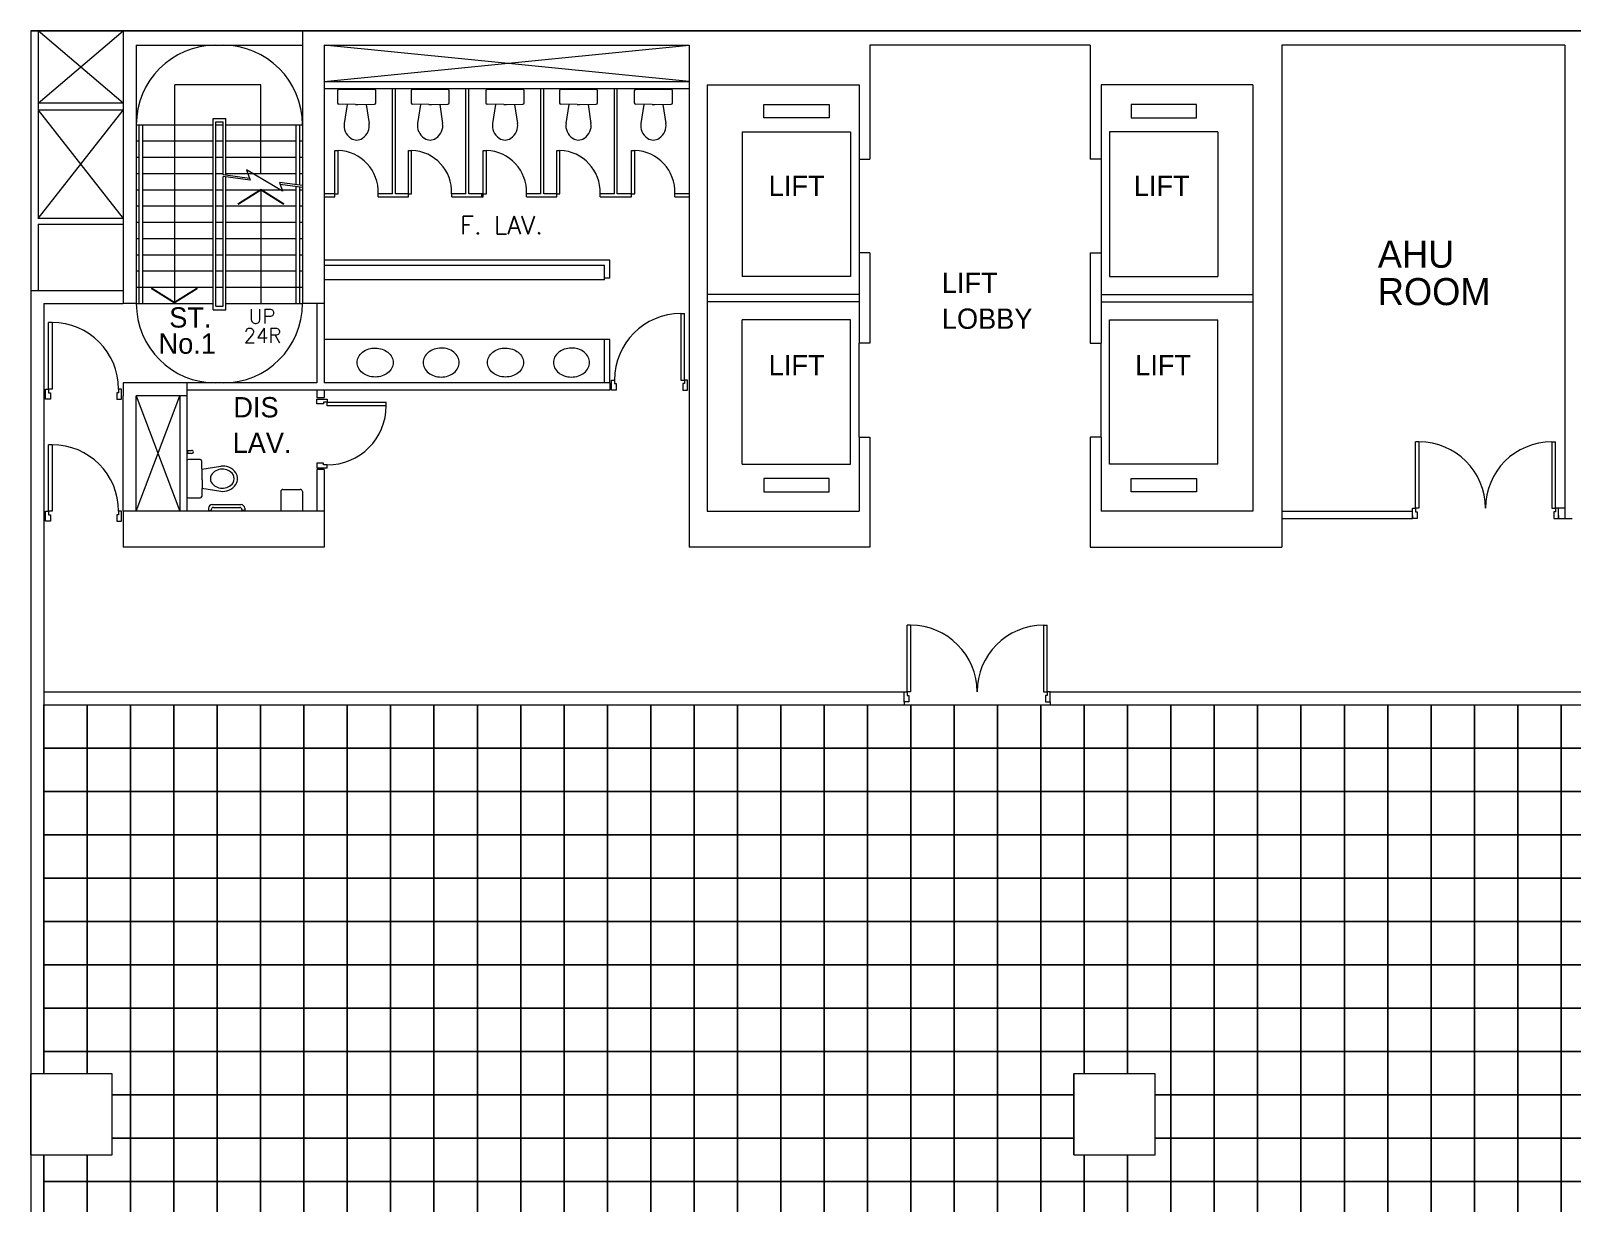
# Model space of a CAD drawing. Header units: millimetres. Extents: x 64346 to 109346, y 13371 to 45926.
# Drawn here: x 64346 to 85679, y 29696 to 45926 of the extents above; entities that cross this region are included whole.
import ezdxf
from ezdxf.enums import TextEntityAlignment as Align

# ---------------------------------------------------------------- set-up
doc = ezdxf.new("R2010")
doc.units = ezdxf.units.MM
doc.layers.add('ARCH', color=7, linetype='Continuous', lineweight=5)
doc.layers.add('Ceiling Grid', color=250, linetype='Continuous', lineweight=5)
doc.styles.add('20S', font='SIMPLEX.shx', dxfattribs={"height": 200})
doc.styles.add('25S', font='simplex', dxfattribs={"height": 250})

msp = doc.modelspace()

# ---------------------------------------------------------------- linework, layer by layer
at = {"layer": 'ARCH', "linetype": 'ByBlock', "lineweight": 9}
for p, q in [((64346, 45926), (64346, 42331)), ((64446, 45926), (64446, 43326)), ((65626, 44926), (64446, 45926)), ((64446, 44926), (65626, 45926)), ((65626, 45926), (65626, 42151)), ((67006, 45926), (68106, 45926)), ((68106, 45926), (68106, 42151)), ((65806, 45726), (65806, 42151)), ((65806, 45726), (67006, 45726)), ((67006, 45726), (68106, 45726)), ((68406, 45726), (68406, 42151)), ((68406, 45226), (73459, 45726)), ((73459, 45226), (68406, 45726)), ((68406, 45726), (73459, 45726)), ((73459, 45726), (73459, 38776)), ((75959, 45726), (75959, 44151)), ((79009, 45726), (75959, 45726)), ((79009, 45726), (79009, 44151)), ((81659, 45726), (81659, 38776)), ((85579, 45726), (85579, 39176)), ((66337, 42151), (66337, 45176)), ((67531, 45176), (66337, 45176)), ((67531, 43951), (67531, 45176)), ((68406, 45226), (73459, 45226)), ((68406, 45126), (73459, 45126)), ((69353, 43671), (69353, 45126)), ((69393, 43671), (69393, 45126)), ((70369, 43671), (70369, 45126)), ((70409, 43671), (70409, 45126)), ((71406, 43671), (71406, 45126)), ((71446, 43671), (71446, 45126)), ((72423, 43671), (72423, 45126)), ((72463, 43671), (72463, 45126)), ((73709, 45176), (73709, 39276)), ((73709, 45176), (75809, 45176)), ((75809, 45176), (75809, 44151)), ((81259, 45176), (79159, 45176)), ((81259, 45176), (79159, 45176)), ((79159, 45176), (79159, 44151)), ((81259, 45176), (81259, 39276)), ((65626, 44926), (64446, 44926)), ((64446, 44826), (65626, 43326)), ((64446, 43326), (65626, 44826)), ((65626, 44826), (64446, 44826)), ((74489, 44906), (75394, 44906)), ((74489, 44721), (74489, 44906)), ((75394, 44906), (75394, 44721)), ((80480, 44906), (79574, 44906)), ((79574, 44906), (79574, 44721)), ((80480, 44721), (80480, 44906)), ((65806, 44626), (66868, 44626)), ((65844, 42151), (65844, 44626)), ((65894, 42151), (65894, 44626)), ((66868, 42063), (66868, 44714)), ((66868, 44714), (67044, 44714)), ((66906, 42113), (66906, 44664)), ((66906, 44664), (67006, 44664)), ((66906, 44626), (67006, 44626)), ((67006, 43934), (67006, 44664)), ((67044, 43929), (67044, 44714)), ((67044, 44626), (68106, 44626)), ((68018, 43794), (68018, 44626)), ((68068, 43787), (68068, 44626)), ((75394, 44721), (74489, 44721)), ((79574, 44721), (80480, 44721)), ((65806, 44401), (65844, 44401)), ((65894, 44401), (66868, 44401)), ((66906, 44401), (67006, 44401)), ((67044, 44401), (68018, 44401)), ((68068, 44401), (68106, 44401)), ((74192, 44526), (74192, 42526)), ((74192, 44526), (75692, 44526)), ((75692, 44526), (75692, 42526)), ((79277, 44526), (79277, 42526)), ((80777, 44526), (79277, 44526)), ((80777, 44526), (80777, 42526)), ((65806, 44176), (65844, 44176)), ((65894, 44176), (66868, 44176)), ((66906, 44176), (67006, 44176)), ((67044, 44176), (68018, 44176)), ((68068, 44176), (68106, 44176)), ((68554, 43671), (68554, 44271)), ((68554, 44271), (68599, 44271)), ((68599, 43671), (68599, 44271)), ((69571, 44271), (69616, 44271)), ((69571, 43671), (69571, 44271)), ((69616, 43671), (69616, 44271)), ((70608, 43671), (70608, 44271)), ((70608, 44271), (70653, 44271)), ((70653, 43671), (70653, 44271)), ((71624, 44271), (71669, 44271)), ((71624, 43671), (71624, 44271)), ((71669, 43671), (71669, 44271)), ((72661, 44271), (72706, 44271)), ((72661, 43671), (72661, 44271)), ((72706, 43671), (72706, 44271)), ((65806, 43951), (65844, 43951)), ((65894, 43951), (66868, 43951)), ((66906, 43951), (67006, 43951)), ((67044, 43951), (68018, 43951)), ((67828, 43705), (67332, 44000)), ((67332, 44000), (67380, 43857)), ((68068, 43951), (68106, 43951)), ((75809, 44151), (75959, 44151)), ((75809, 44151), (75809, 42851)), ((79159, 44151), (79009, 44151)), ((79159, 44151), (79159, 42851)), ((67371, 43883), (67006, 43934)), ((67006, 42113), (67006, 43909)), ((67380, 43857), (67006, 43909)), ((67044, 42063), (67044, 43903)), ((67788, 43826), (67828, 43705)), ((68106, 43782), (67788, 43826)), ((68106, 43756), (67797, 43799)), ((68018, 42151), (68018, 43768)), ((68068, 42151), (68068, 43762)), ((65806, 43726), (65844, 43726)), ((65894, 43726), (66868, 43726)), ((66906, 43726), (67006, 43726)), ((67044, 43726), (68018, 43726)), ((67531, 43726), (67531, 42151)), ((68068, 43726), (68106, 43726)), ((68554, 43671), (68406, 43671)), ((68406, 43626), (68554, 43626)), ((68554, 43626), (68554, 43671)), ((68554, 43671), (68599, 43671)), ((69353, 43671), (69154, 43671)), ((69154, 43626), (69154, 43671)), ((69154, 43626), (69571, 43626)), ((69571, 43671), (69393, 43671)), ((69571, 43671), (69616, 43671)), ((69571, 43626), (69571, 43671)), ((70171, 43626), (70171, 43671)), ((70369, 43671), (70171, 43671)), ((70171, 43626), (70171, 43671)), ((70171, 43626), (70588, 43626)), ((70588, 43671), (70409, 43671)), ((70608, 43671), (70459, 43671)), ((70459, 43626), (70608, 43626)), ((70588, 43626), (70588, 43671)), ((70608, 43626), (70608, 43671)), ((70608, 43671), (70653, 43671)), ((71406, 43671), (71208, 43671)), ((71208, 43626), (71208, 43671)), ((71208, 43626), (71624, 43626)), ((71624, 43671), (71446, 43671)), ((71624, 43671), (71669, 43671)), ((71624, 43626), (71624, 43671)), ((72224, 43626), (72224, 43671)), ((72423, 43671), (72224, 43671)), ((72224, 43626), (72661, 43626)), ((72661, 43671), (72463, 43671)), ((72661, 43671), (72706, 43671)), ((72661, 43626), (72661, 43671)), ((73459, 43671), (73261, 43671)), ((73261, 43626), (73261, 43671)), ((73261, 43626), (73459, 43626)), ((65626, 43326), (64446, 43326)), ((65806, 43501), (65844, 43501)), ((65894, 43501), (66868, 43501)), ((66906, 43501), (67006, 43501)), ((67044, 43501), (68018, 43501)), ((68068, 43501), (68106, 43501)), ((64446, 43251), (65626, 43251)), ((64446, 43251), (64446, 42331)), ((65806, 43276), (65844, 43276)), ((65894, 43276), (66868, 43276)), ((66906, 43276), (67006, 43276)), ((67044, 43276), (68018, 43276)), ((68068, 43276), (68106, 43276)), ((65806, 43051), (65844, 43051)), ((65894, 43051), (66868, 43051)), ((66906, 43051), (67006, 43051)), ((67044, 43051), (68018, 43051)), ((68068, 43051), (68106, 43051)), ((65806, 42826), (65844, 42826)), ((65894, 42826), (66868, 42826)), ((66906, 42826), (67006, 42826)), ((67044, 42826), (68018, 42826)), ((68068, 42826), (68106, 42826)), ((72359, 42751), (68406, 42751)), ((72284, 42676), (68406, 42676)), ((70231, 42676), (68406, 42676)), ((72284, 42476), (72284, 42676)), ((72359, 42501), (72359, 42751)), ((75959, 42851), (75809, 42851)), ((75809, 42851), (75809, 41601)), ((75959, 42851), (75959, 41601)), ((79009, 42851), (79009, 41601)), ((79009, 42851), (79159, 42851)), ((79159, 42851), (79159, 41601)), ((65806, 42601), (65844, 42601)), ((65894, 42601), (66868, 42601)), ((66906, 42601), (67006, 42601)), ((67044, 42601), (68018, 42601)), ((68068, 42601), (68106, 42601)), ((72284, 42476), (68406, 42476)), ((70231, 42476), (68406, 42476)), ((72359, 42501), (72284, 42501)), ((75692, 42526), (74192, 42526)), ((79277, 42526), (80777, 42526)), ((64346, 42331), (64346, 38776)), ((64346, 42331), (65626, 42331)), ((65806, 42376), (66868, 42376)), ((66906, 42376), (67006, 42376)), ((67044, 42376), (68106, 42376)), ((75809, 42276), (73709, 42276)), ((79159, 42276), (81259, 42276)), ((64526, 42151), (64526, 38776)), ((64526, 42151), (65626, 42151)), ((65806, 42151), (65626, 42151)), ((65806, 42151), (66868, 42151)), ((66868, 42063), (67044, 42063)), ((66906, 42113), (67006, 42113)), ((67044, 42151), (68106, 42151)), ((68406, 42151), (68106, 42151)), ((68306, 42151), (68306, 41051)), ((68406, 42151), (68406, 41051)), ((75809, 42176), (73709, 42176)), ((79159, 42176), (81259, 42176)), ((81259, 42176), (81259, 39476)), ((74192, 39926), (74192, 41926)), ((75692, 41926), (74192, 41926)), ((75692, 39926), (75692, 41926)), ((79277, 39926), (79277, 41926)), ((79277, 41926), (80777, 41926)), ((80777, 39926), (80777, 41926)), ((72359, 41651), (68406, 41651)), ((72284, 41051), (72284, 41651)), ((72359, 41051), (72359, 41651)), ((75959, 41601), (75809, 41601)), ((75809, 40301), (75809, 41601)), ((79009, 41601), (79159, 41601)), ((79159, 40301), (79159, 41601)), ((68306, 41051), (65626, 41051)), ((65626, 41051), (65626, 40871)), ((66506, 41051), (66506, 39276)), ((72359, 41051), (68406, 41051)), ((72359, 41051), (72359, 40951)), ((65626, 39276), (65626, 40871)), ((65806, 40871), (66406, 39276)), ((65806, 39276), (66406, 40871)), ((66506, 40871), (65806, 40871)), ((65806, 39276), (65806, 40871)), ((66406, 40871), (66406, 39276)), ((72359, 40951), (66506, 40951)), ((68306, 40951), (68306, 40851)), ((68306, 40951), (68306, 40851)), ((68306, 40851), (68406, 40851)), ((68406, 40951), (68406, 40851)), ((68406, 40951), (68406, 40851)), ((66506, 40270), (66506, 40270)), ((66516, 40120), (66506, 40120)), ((66516, 40120), (66516, 40070)), ((66516, 40114), (66571, 40114)), ((75809, 40301), (75959, 40301)), ((75809, 40301), (75809, 39276)), ((75959, 40301), (75959, 38776)), ((79009, 40301), (79009, 38776)), ((79159, 40301), (79009, 40301)), ((79159, 40301), (79159, 39276)), ((83509, 39316), (83509, 40236)), ((83559, 40236), (83509, 40236)), ((83559, 40236), (83559, 39316)), ((85399, 40236), (85399, 39316)), ((85399, 40236), (85449, 40236)), ((85449, 39316), (85449, 40236)), ((66516, 40070), (66506, 40070)), ((66571, 40076), (66516, 40076)), ((74192, 39926), (75692, 39926)), ((80777, 39926), (79277, 39926)), ((68306, 39851), (68306, 39276)), ((68406, 39851), (68306, 39851)), ((68306, 39771), (68306, 39276)), ((68406, 39851), (68406, 39276)), ((68406, 39771), (68406, 39276)), ((75394, 39730), (74489, 39730)), ((74489, 39730), (74489, 39545)), ((75394, 39545), (75394, 39730)), ((79574, 39730), (80480, 39730)), ((79574, 39545), (79574, 39730)), ((80480, 39730), (80480, 39545)), ((67806, 39546), (67806, 39276)), ((67836, 39576), (68076, 39576)), ((68106, 39546), (68106, 39276)), ((74489, 39545), (75394, 39545)), ((80480, 39545), (79574, 39545)), ((65626, 39276), (65626, 38776)), ((68406, 39276), (65626, 39276)), ((66800, 39286), (66800, 39276)), ((66800, 39286), (66850, 39286)), ((66806, 39316), (66806, 39286)), ((66844, 39298), (66844, 39286)), ((66850, 39286), (66850, 39276)), ((66856, 39366), (67256, 39366)), ((66874, 39328), (67238, 39328)), ((67312, 39286), (67262, 39286)), ((67262, 39286), (67262, 39276)), ((67268, 39298), (67268, 39286)), ((67306, 39316), (67306, 39286)), ((67312, 39286), (67312, 39276)), ((68406, 39276), (68406, 38776)), ((73709, 39276), (75809, 39276)), ((81259, 39276), (79159, 39276)), ((81659, 39276), (83469, 39276)), ((83469, 39316), (83509, 39316)), ((83469, 39176), (83469, 39316)), ((83469, 39301), (83469, 39301)), ((83509, 39316), (83509, 39266)), ((83559, 39316), (83509, 39316)), ((83509, 39266), (83534, 39266)), ((83534, 39266), (83534, 39176)), ((85399, 39316), (85449, 39316)), ((85449, 39266), (85424, 39266)), ((85424, 39266), (85424, 39176)), ((85579, 39316), (85449, 39316)), ((85449, 39316), (85449, 39266)), ((85489, 39176), (85489, 39316)), ((85489, 39301), (85489, 39301)), ((81659, 39176), (83469, 39176)), ((83469, 39216), (83469, 39176)), ((83534, 39176), (83469, 39176)), ((85424, 39176), (85489, 39176)), ((85489, 39216), (85489, 39176)), ((85579, 39176), (85679, 39176)), ((64346, 38776), (64346, 15926)), ((64526, 38776), (64526, 31488)), ((68406, 38776), (65626, 38776)), ((75959, 38776), (73459, 38776)), ((79009, 38776), (81659, 38776)), ((76473, 36776), (76473, 37696)), ((76523, 37696), (76473, 37696)), ((76523, 37696), (76523, 36776)), ((78363, 37696), (78363, 36776)), ((78363, 37696), (78413, 37696)), ((78413, 36776), (78413, 37696)), ((64526, 36776), (76473, 36776)), ((76433, 36776), (76473, 36776)), ((76433, 36636), (76433, 36776)), ((76433, 36761), (76433, 36761)), ((76473, 36776), (76473, 36726)), ((76523, 36776), (76473, 36776)), ((76473, 36726), (76498, 36726)), ((76498, 36726), (76498, 36636)), ((78363, 36776), (78413, 36776)), ((78413, 36726), (78388, 36726)), ((78388, 36726), (78388, 36636)), ((78453, 36776), (78413, 36776)), ((78413, 36776), (78413, 36726)), ((78453, 36776), (95209, 36776)), ((78453, 36636), (78453, 36776)), ((78453, 36761), (78453, 36761)), ((64526, 36596), (76433, 36596)), ((76498, 36636), (76433, 36636)), ((76433, 36636), (76433, 36596)), ((78388, 36636), (78453, 36636)), ((78453, 36636), (78453, 36596)), ((78453, 36596), (95209, 36596)), ((64526, 30363), (64526, 17526))]:
    msp.add_line(p, q, dxfattribs=at)
at = {"layer": 'ARCH', "lineweight": 15}
for p, q in [((95209, 45926), (64346, 45926)), ((64346, 45926), (109346, 45926)), ((85579, 45726), (81659, 45726)), ((64346, 30363), (64346, 31488)), ((78783, 30363), (78783, 31488)), ((79908, 31488), (78783, 31488)), ((78783, 31488), (78783, 30363)), ((79908, 30363), (79908, 31488)), ((78783, 30363), (79908, 30363))]:
    msp.add_line(p, q, dxfattribs=at)
at = {"layer": 'ARCH', "lineweight": 9}
for p, q in [((68591, 45094), (68591, 44929)), ((69101, 45114), (68611, 45114)), ((69121, 44929), (69121, 45094)), ((69608, 45094), (69608, 44929)), ((70118, 45114), (69628, 45114)), ((70138, 44929), (70138, 45094)), ((70644, 45094), (70644, 44929)), ((71154, 45114), (70664, 45114)), ((71174, 44929), (71174, 45094)), ((71661, 45094), (71661, 44929)), ((72171, 45114), (71681, 45114)), ((72191, 44929), (72191, 45094)), ((72698, 45094), (72698, 44929)), ((73208, 45114), (72718, 45114)), ((73228, 44929), (73228, 45094)), ((68838, 44904), (68611, 44909)), ((68724, 44907), (68683, 44644)), ((68874, 44904), (69101, 44909)), ((68988, 44907), (69029, 44644)), ((69855, 44904), (69627, 44909)), ((69741, 44907), (69700, 44644)), ((69890, 44904), (70118, 44909)), ((70005, 44907), (70046, 44644)), ((70892, 44904), (70664, 44909)), ((70777, 44907), (70736, 44644)), ((70927, 44904), (71155, 44909)), ((71041, 44907), (71082, 44644)), ((71908, 44904), (71681, 44909)), ((71794, 44907), (71753, 44644)), ((71944, 44904), (72171, 44909)), ((72058, 44907), (72099, 44644)), ((72945, 44904), (72717, 44909)), ((72831, 44907), (72790, 44644)), ((72980, 44904), (73208, 44909)), ((73095, 44907), (73136, 44644)), ((64641, 41886), (64591, 41886)), ((64591, 40966), (64591, 41886)), ((64641, 41886), (64641, 40966)), ((73344, 42011), (73344, 41091)), ((73344, 42011), (73394, 42011)), ((73394, 41091), (73394, 42011)), ((64551, 40826), (64551, 40966)), ((64551, 40966), (64591, 40966)), ((64641, 40966), (64591, 40966)), ((64591, 40966), (64591, 40916)), ((65561, 40966), (65561, 40916)), ((65601, 40966), (65561, 40966)), ((65601, 40826), (65601, 40966)), ((72384, 40951), (72384, 41091)), ((72384, 41091), (72424, 41091)), ((72424, 41091), (72424, 41041)), ((72424, 41041), (72449, 41041)), ((72449, 41041), (72449, 40951)), ((73344, 41091), (73394, 41091)), ((73394, 41041), (73369, 41041)), ((73369, 41041), (73369, 40951)), ((73434, 41091), (73394, 41091)), ((73394, 41091), (73394, 41041)), ((73434, 40951), (73434, 41091)), ((73434, 41076), (73434, 41076)), ((64616, 40826), (64551, 40826)), ((64591, 40916), (64616, 40916)), ((64616, 40916), (64616, 40826)), ((65536, 40916), (65536, 40826)), ((65561, 40916), (65536, 40916)), ((65536, 40826), (65601, 40826)), ((68306, 40826), (68446, 40826)), ((68306, 40761), (68306, 40826)), ((68396, 40761), (68306, 40761)), ((68396, 40786), (68396, 40761)), ((68446, 40786), (68396, 40786)), ((68446, 40826), (68446, 40786)), ((68446, 40736), (68446, 40786)), ((68446, 40786), (69266, 40786)), ((69266, 40736), (69266, 40786)), ((72449, 40951), (72384, 40951)), ((73369, 40951), (73434, 40951)), ((69266, 40736), (68446, 40736)), ((64641, 40196), (64591, 40196)), ((64591, 39276), (64591, 40196)), ((64641, 40196), (64641, 39276)), ((66506, 39971), (66506, 39481)), ((66690, 39991), (66526, 39991)), ((66716, 39743), (66711, 39971)), ((66713, 39858), (66976, 39899)), ((68306, 39941), (68306, 39876)), ((68396, 39941), (68306, 39941)), ((68396, 39916), (68396, 39941)), ((68446, 39916), (68396, 39916)), ((68446, 39876), (68446, 39916)), ((66716, 39708), (66711, 39480)), ((68306, 39876), (68446, 39876)), ((66713, 39594), (66976, 39553)), ((64551, 39136), (64551, 39276)), ((64551, 39276), (64591, 39276)), ((64641, 39276), (64591, 39276)), ((64591, 39276), (64591, 39226)), ((65561, 39276), (65561, 39226)), ((65601, 39276), (65561, 39276)), ((65601, 39136), (65601, 39276)), ((66526, 39461), (66690, 39461)), ((64616, 39136), (64551, 39136)), ((64591, 39226), (64616, 39226)), ((64616, 39226), (64616, 39136)), ((65536, 39226), (65536, 39136)), ((65561, 39226), (65536, 39226)), ((65536, 39136), (65601, 39136)), ((85489, 39176), (85579, 39176))]:
    msp.add_line(p, q, dxfattribs=at)
at = {"layer": 'ARCH', "lineweight": 9, "const_width": 26.4}
for points in [[(67212, 43525), (67531, 43726), (67850, 43525)], [(66652, 42363), (66333, 42163), (66014, 42363)]]:
    msp.add_lwpolyline(points, dxfattribs=at)
at = {"layer": 'ARCH', "linetype": 'Continuous', "lineweight": 9}
for points in [[(68863, 41334, -0.119639), (68881, 41408, -0.104884), (68936, 41475, -0.089094), (69023, 41522, -0.096836), (69113, 41534, -0.080438), (69211, 41518, -0.089094), (69289, 41475, -0.104884), (69344, 41408, -0.119639), (69362, 41334, -0.119639), (69344, 41259, -0.104884), (69289, 41192, -0.089094), (69211, 41149, -0.080438), (69113, 41133, -0.080438), (69015, 41149, -0.089094), (68936, 41192, -0.104884), (68881, 41259, -0.119639)], [(70275, 41334, 0.119639), (70257, 41408, 0.104884), (70202, 41475, 0.089094), (70115, 41522, 0.096836), (70025, 41534, 0.080438), (69927, 41518, 0.089094), (69849, 41475, 0.104884), (69794, 41408, 0.119639), (69776, 41334, 0.119639), (69794, 41259, 0.104884), (69849, 41192, 0.089094), (69927, 41149, 0.080438), (70025, 41133, 0.080438), (70123, 41149, 0.089094), (70202, 41192, 0.104884), (70257, 41259, 0.119639)], [(70666, 41334, -0.119639), (70684, 41408, -0.104884), (70739, 41475, -0.089094), (70826, 41522, -0.096836), (70916, 41534, -0.080438), (71013, 41518, -0.089094), (71092, 41475, -0.104884), (71147, 41408, -0.119639), (71165, 41334, -0.119639), (71147, 41259, -0.104884), (71092, 41192, -0.089094), (71013, 41149, -0.080438), (70916, 41133, -0.080438), (70818, 41149, -0.089094), (70739, 41192, -0.104884), (70684, 41259, -0.119639)], [(72078, 41334, 0.119639), (72060, 41408, 0.104884), (72005, 41475, 0.089094), (71918, 41522, 0.096836), (71828, 41534, 0.080438), (71730, 41518, 0.089094), (71652, 41475, 0.104884), (71596, 41408, 0.119639), (71578, 41334, 0.119639), (71596, 41259, 0.104884), (71652, 41192, 0.089094), (71730, 41149, 0.080438), (71828, 41133, 0.080438), (71926, 41149, 0.089094), (72005, 41192, 0.104884), (72060, 41259, 0.119639)]]:
    msp.add_lwpolyline(points, format="xyb", close=True, dxfattribs=at)
at = {"layer": 'ARCH', "lineweight": 9}
msp.add_lwpolyline([(66844, 39677, 0.532735), (67145, 39669, 0.289578), (67145, 39782, 0.532735), (66844, 39775, 0.261816)], format="xyb", close=True, dxfattribs=at)
at = {"layer": 'ARCH', "lineweight": 15}
msp.add_lwpolyline([(64346, 30363), (65471, 30363), (65471, 31488), (64346, 31488)], close=True, dxfattribs=at)
at = {"layer": 'ARCH', "linetype": 'ByBlock', "lineweight": 9}
for centre, radius, start, end in [((66906, 44626), 1100, 90, 180), ((67006, 44626), 1100, 0, 90), ((68577, 43693), 578, 357.7688, 87.7688), ((69593, 43693), 578, 357.7688, 87.7688), ((70630, 43693), 578, 357.7688, 87.7688), ((71647, 43693), 578, 357.7688, 87.7688), ((72683, 43693), 578, 357.7688, 87.7688), ((66906, 42151), 1100, 180, 270), ((67006, 42151), 1100, 270, 0), ((66576, 40095), 19.7, 254.4697, 105.5303), ((83559, 39316), 920, 0, 90), ((85399, 39316), 920, 90, 180), ((67836, 39546), 30, 90, 180), ((68076, 39546), 30, 0, 90), ((66856, 39316), 50, 90, 180), ((66874, 39298), 30, 90, 180), ((67238, 39298), 30, 0, 90), ((67256, 39316), 50, 0, 90), ((76523, 36776), 920, 0, 90), ((78363, 36776), 920, 90, 180)]:
    msp.add_arc(centre, radius, start, end, dxfattribs=at)
at = {"layer": 'ARCH', "lineweight": 9}
for centre, radius, start, end in [((68611, 45094), 20, 90, 180), ((69101, 45094), 20, 0, 90), ((69628, 45094), 20, 90, 180), ((70118, 45094), 20, 0, 90), ((70664, 45094), 20, 90, 180), ((71154, 45094), 20, 0, 90), ((71681, 45094), 20, 90, 180), ((72171, 45094), 20, 0, 90), ((72718, 45094), 20, 90, 180), ((73208, 45094), 20, 0, 90), ((68611, 44929), 20, 180, 268.7241), ((68856, 45704), 800, 268.7241, 271.2759), ((69101, 44929), 20, 271.2759, 0), ((69628, 44929), 20, 180, 268.7241), ((69873, 45704), 800, 268.7241, 271.2759), ((70118, 44929), 20, 271.2759, 0), ((70664, 44929), 20, 180, 268.7241), ((70909, 45704), 800, 268.7241, 271.2759), ((71154, 44929), 20, 271.2759, 0), ((71681, 44929), 20, 180, 268.7241), ((71926, 45704), 800, 268.7241, 271.2759), ((72171, 44929), 20, 271.2759, 0), ((72718, 44929), 20, 180, 268.7241), ((72963, 45704), 800, 268.7241, 271.2759), ((73208, 44929), 20, 271.2759, 0), ((68881, 44613), 200, 171.1648, 203.6716), ((68831, 44613), 200, 336.3284, 8.8352), ((69897, 44613), 200, 171.1648, 203.6716), ((69848, 44613), 200, 336.3284, 8.8352), ((70934, 44613), 200, 171.1648, 203.6716), ((70885, 44613), 200, 336.3284, 8.8352), ((71951, 44613), 200, 171.1648, 203.6716), ((71901, 44613), 200, 336.3284, 8.8352), ((72987, 44613), 200, 171.1648, 203.6716), ((72938, 44613), 200, 336.3284, 8.8352), ((68904, 44623), 226, 203.6716, 234.991), ((68856, 44564), 150, 237.7003, 302.2997), ((68808, 44623), 226, 305.009, 336.3284), ((69921, 44623), 226, 203.6716, 234.991), ((69873, 44564), 150, 237.7003, 302.2997), ((69824, 44623), 226, 305.009, 336.3284), ((70958, 44623), 226, 203.6716, 234.991), ((70909, 44564), 150, 237.7003, 302.2997), ((70861, 44623), 226, 305.009, 336.3284), ((71974, 44623), 226, 203.6716, 234.991), ((71926, 44564), 150, 237.7003, 302.2997), ((71878, 44623), 226, 305.009, 336.3284), ((73011, 44623), 226, 203.6716, 234.991), ((72963, 44564), 150, 237.7003, 302.2997), ((72914, 44623), 226, 305.009, 336.3284), ((64641, 40966), 920, 0, 90), ((73344, 41091), 920, 90, 180), ((68446, 40736), 820, 270, 0), ((64641, 39276), 920, 0, 90), ((66526, 39971), 20, 90, 180), ((66690, 39971), 20, 1.2759, 90), ((67007, 39701), 200, 66.3284, 98.8352), ((65916, 39726), 800, 358.7241, 1.2759), ((66997, 39677), 226, 35.009, 66.3284), ((67056, 39726), 150, 327.7003, 32.2997), ((66526, 39481), 20, 180, 270), ((66691, 39481), 20, 270, 358.7241), ((67007, 39750), 200, 261.1648, 293.6716), ((66997, 39774), 226, 293.6716, 324.991)]:
    msp.add_arc(centre, radius, start, end, dxfattribs=at)
at = {"layer": 'Ceiling Grid', "lineweight": 15}
for p, q in [((64526, 31796), (65126, 31796)), ((64526, 31488), (64526, 31796)), ((65126, 31796), (65126, 31488)), ((65126, 31796), (65726, 31796)), ((65126, 31488), (65126, 31796)), ((65726, 31796), (65726, 31196)), ((65726, 31196), (65471, 31196)), ((65471, 31196), (65726, 31196)), ((65726, 31196), (65726, 30596)), ((65726, 30596), (65471, 30596)), ((65471, 30596), (65726, 30596)), ((65726, 30596), (65726, 29996)), ((64526, 29996), (64526, 30363)), ((65126, 30363), (65126, 29996)), ((65126, 29996), (65126, 30363)), ((65126, 29996), (64526, 29996)), ((65726, 29996), (65126, 29996))]:
    msp.add_line(p, q, dxfattribs=at)
for points in [[(64526, 36596), (65126, 36596), (65126, 35996), (64526, 35996)], [(65126, 36596), (65726, 36596), (65726, 35996), (65126, 35996)], [(65726, 36596), (66326, 36596), (66326, 35996), (65726, 35996)], [(66326, 36596), (66926, 36596), (66926, 35996), (66326, 35996)], [(66926, 36596), (67526, 36596), (67526, 35996), (66926, 35996)], [(67526, 36596), (68126, 36596), (68126, 35996), (67526, 35996)], [(68126, 36596), (68726, 36596), (68726, 35996), (68126, 35996)], [(68726, 36596), (69326, 36596), (69326, 35996), (68726, 35996)], [(69326, 36596), (69926, 36596), (69926, 35996), (69326, 35996)], [(69926, 36596), (70526, 36596), (70526, 35996), (69926, 35996)], [(70526, 36596), (71126, 36596), (71126, 35996), (70526, 35996)], [(71126, 36596), (71726, 36596), (71726, 35996), (71126, 35996)], [(71726, 36596), (72326, 36596), (72326, 35996), (71726, 35996)], [(72326, 36596), (72926, 36596), (72926, 35996), (72326, 35996)], [(72926, 36596), (73526, 36596), (73526, 35996), (72926, 35996)], [(73526, 36596), (74126, 36596), (74126, 35996), (73526, 35996)], [(74126, 36596), (74726, 36596), (74726, 35996), (74126, 35996)], [(74726, 36596), (75326, 36596), (75326, 35996), (74726, 35996)], [(75326, 36596), (75926, 36596), (75926, 35996), (75326, 35996)], [(75926, 36596), (76526, 36596), (76526, 35996), (75926, 35996)], [(76526, 36596), (77126, 36596), (77126, 35996), (76526, 35996)], [(77126, 36596), (77726, 36596), (77726, 35996), (77126, 35996)], [(77726, 36596), (78326, 36596), (78326, 35996), (77726, 35996)], [(78326, 36596), (78926, 36596), (78926, 35996), (78326, 35996)], [(78926, 36596), (79526, 36596), (79526, 35996), (78926, 35996)], [(79526, 36596), (80126, 36596), (80126, 35996), (79526, 35996)], [(80126, 36596), (80726, 36596), (80726, 35996), (80126, 35996)], [(80726, 36596), (81326, 36596), (81326, 35996), (80726, 35996)], [(81326, 36596), (81926, 36596), (81926, 35996), (81326, 35996)], [(81926, 36596), (82526, 36596), (82526, 35996), (81926, 35996)], [(82526, 36596), (83126, 36596), (83126, 35996), (82526, 35996)], [(83126, 36596), (83726, 36596), (83726, 35996), (83126, 35996)], [(83726, 36596), (84326, 36596), (84326, 35996), (83726, 35996)], [(84326, 36596), (84926, 36596), (84926, 35996), (84326, 35996)], [(84926, 36596), (85526, 36596), (85526, 35996), (84926, 35996)], [(85526, 36596), (86126, 36596), (86126, 35996), (85526, 35996)], [(64526, 35996), (65126, 35996), (65126, 35396), (64526, 35396)], [(65126, 35996), (65726, 35996), (65726, 35396), (65126, 35396)], [(65726, 35996), (66326, 35996), (66326, 35396), (65726, 35396)], [(66326, 35996), (66926, 35996), (66926, 35396), (66326, 35396)], [(66926, 35996), (67526, 35996), (67526, 35396), (66926, 35396)], [(67526, 35996), (68126, 35996), (68126, 35396), (67526, 35396)], [(68126, 35996), (68726, 35996), (68726, 35396), (68126, 35396)], [(68726, 35996), (69326, 35996), (69326, 35396), (68726, 35396)], [(69326, 35996), (69926, 35996), (69926, 35396), (69326, 35396)], [(69926, 35996), (70526, 35996), (70526, 35396), (69926, 35396)], [(70526, 35996), (71126, 35996), (71126, 35396), (70526, 35396)], [(71126, 35996), (71726, 35996), (71726, 35396), (71126, 35396)], [(71726, 35996), (72326, 35996), (72326, 35396), (71726, 35396)], [(72326, 35996), (72926, 35996), (72926, 35396), (72326, 35396)], [(72926, 35996), (73526, 35996), (73526, 35396), (72926, 35396)], [(73526, 35996), (74126, 35996), (74126, 35396), (73526, 35396)], [(74126, 35996), (74726, 35996), (74726, 35396), (74126, 35396)], [(74726, 35996), (75326, 35996), (75326, 35396), (74726, 35396)], [(75326, 35996), (75926, 35996), (75926, 35396), (75326, 35396)], [(75926, 35996), (76526, 35996), (76526, 35396), (75926, 35396)], [(76526, 35996), (77126, 35996), (77126, 35396), (76526, 35396)], [(77126, 35996), (77726, 35996), (77726, 35396), (77126, 35396)], [(77726, 35996), (78326, 35996), (78326, 35396), (77726, 35396)], [(78326, 35996), (78926, 35996), (78926, 35396), (78326, 35396)], [(78926, 35996), (79526, 35996), (79526, 35396), (78926, 35396)], [(79526, 35996), (80126, 35996), (80126, 35396), (79526, 35396)], [(80126, 35996), (80726, 35996), (80726, 35396), (80126, 35396)], [(80726, 35996), (81326, 35996), (81326, 35396), (80726, 35396)], [(81326, 35996), (81926, 35996), (81926, 35396), (81326, 35396)], [(81926, 35996), (82526, 35996), (82526, 35396), (81926, 35396)], [(82526, 35996), (83126, 35996), (83126, 35396), (82526, 35396)], [(83126, 35996), (83726, 35996), (83726, 35396), (83126, 35396)], [(83726, 35996), (84326, 35996), (84326, 35396), (83726, 35396)], [(84326, 35996), (84926, 35996), (84926, 35396), (84326, 35396)], [(84926, 35996), (85526, 35996), (85526, 35396), (84926, 35396)], [(85526, 35996), (86126, 35996), (86126, 35396), (85526, 35396)], [(64526, 35396), (65126, 35396), (65126, 34796), (64526, 34796)], [(65126, 35396), (65726, 35396), (65726, 34796), (65126, 34796)], [(65726, 35396), (66326, 35396), (66326, 34796), (65726, 34796)], [(66326, 35396), (66926, 35396), (66926, 34796), (66326, 34796)], [(66926, 35396), (67526, 35396), (67526, 34796), (66926, 34796)], [(67526, 35396), (68126, 35396), (68126, 34796), (67526, 34796)], [(68126, 35396), (68726, 35396), (68726, 34796), (68126, 34796)], [(68726, 35396), (69326, 35396), (69326, 34796), (68726, 34796)], [(69326, 35396), (69926, 35396), (69926, 34796), (69326, 34796)], [(69926, 35396), (70526, 35396), (70526, 34796), (69926, 34796)], [(70526, 35396), (71126, 35396), (71126, 34796), (70526, 34796)], [(71126, 35396), (71726, 35396), (71726, 34796), (71126, 34796)], [(71726, 35396), (72326, 35396), (72326, 34796), (71726, 34796)], [(72326, 35396), (72926, 35396), (72926, 34796), (72326, 34796)], [(72926, 35396), (73526, 35396), (73526, 34796), (72926, 34796)], [(73526, 35396), (74126, 35396), (74126, 34796), (73526, 34796)], [(74126, 35396), (74726, 35396), (74726, 34796), (74126, 34796)], [(74726, 35396), (75326, 35396), (75326, 34796), (74726, 34796)], [(75326, 35396), (75926, 35396), (75926, 34796), (75326, 34796)], [(75926, 35396), (76526, 35396), (76526, 34796), (75926, 34796)], [(76526, 35396), (77126, 35396), (77126, 34796), (76526, 34796)], [(77126, 35396), (77726, 35396), (77726, 34796), (77126, 34796)], [(77726, 35396), (78326, 35396), (78326, 34796), (77726, 34796)], [(78326, 35396), (78926, 35396), (78926, 34796), (78326, 34796)], [(78926, 35396), (79526, 35396), (79526, 34796), (78926, 34796)], [(79526, 35396), (80126, 35396), (80126, 34796), (79526, 34796)], [(80126, 35396), (80726, 35396), (80726, 34796), (80126, 34796)], [(80726, 35396), (81326, 35396), (81326, 34796), (80726, 34796)], [(81326, 35396), (81926, 35396), (81926, 34796), (81326, 34796)], [(81926, 35396), (82526, 35396), (82526, 34796), (81926, 34796)], [(82526, 35396), (83126, 35396), (83126, 34796), (82526, 34796)], [(83126, 35396), (83726, 35396), (83726, 34796), (83126, 34796)], [(83726, 35396), (84326, 35396), (84326, 34796), (83726, 34796)], [(84326, 35396), (84926, 35396), (84926, 34796), (84326, 34796)], [(84926, 35396), (85526, 35396), (85526, 34796), (84926, 34796)], [(85526, 35396), (86126, 35396), (86126, 34796), (85526, 34796)], [(64526, 34796), (65126, 34796), (65126, 34196), (64526, 34196)], [(65126, 34796), (65726, 34796), (65726, 34196), (65126, 34196)], [(65726, 34796), (66326, 34796), (66326, 34196), (65726, 34196)], [(66326, 34796), (66926, 34796), (66926, 34196), (66326, 34196)], [(66926, 34796), (67526, 34796), (67526, 34196), (66926, 34196)], [(67526, 34796), (68126, 34796), (68126, 34196), (67526, 34196)], [(68126, 34796), (68726, 34796), (68726, 34196), (68126, 34196)], [(68726, 34796), (69326, 34796), (69326, 34196), (68726, 34196)], [(69326, 34796), (69926, 34796), (69926, 34196), (69326, 34196)], [(69926, 34796), (70526, 34796), (70526, 34196), (69926, 34196)], [(70526, 34796), (71126, 34796), (71126, 34196), (70526, 34196)], [(71126, 34796), (71726, 34796), (71726, 34196), (71126, 34196)], [(71726, 34796), (72326, 34796), (72326, 34196), (71726, 34196)], [(72326, 34796), (72926, 34796), (72926, 34196), (72326, 34196)], [(72926, 34796), (73526, 34796), (73526, 34196), (72926, 34196)], [(73526, 34796), (74126, 34796), (74126, 34196), (73526, 34196)], [(74126, 34796), (74726, 34796), (74726, 34196), (74126, 34196)], [(74726, 34796), (75326, 34796), (75326, 34196), (74726, 34196)], [(75326, 34796), (75926, 34796), (75926, 34196), (75326, 34196)], [(75926, 34796), (76526, 34796), (76526, 34196), (75926, 34196)], [(76526, 34796), (77126, 34796), (77126, 34196), (76526, 34196)], [(77126, 34796), (77726, 34796), (77726, 34196), (77126, 34196)], [(77726, 34796), (78326, 34796), (78326, 34196), (77726, 34196)], [(78326, 34796), (78926, 34796), (78926, 34196), (78326, 34196)], [(78926, 34796), (79526, 34796), (79526, 34196), (78926, 34196)], [(79526, 34796), (80126, 34796), (80126, 34196), (79526, 34196)], [(80126, 34796), (80726, 34796), (80726, 34196), (80126, 34196)], [(80726, 34796), (81326, 34796), (81326, 34196), (80726, 34196)], [(81326, 34796), (81926, 34796), (81926, 34196), (81326, 34196)], [(81926, 34796), (82526, 34796), (82526, 34196), (81926, 34196)], [(82526, 34796), (83126, 34796), (83126, 34196), (82526, 34196)], [(83126, 34796), (83726, 34796), (83726, 34196), (83126, 34196)], [(83726, 34796), (84326, 34796), (84326, 34196), (83726, 34196)], [(84326, 34796), (84926, 34796), (84926, 34196), (84326, 34196)], [(84926, 34796), (85526, 34796), (85526, 34196), (84926, 34196)], [(85526, 34796), (86126, 34796), (86126, 34196), (85526, 34196)], [(64526, 34196), (65126, 34196), (65126, 33596), (64526, 33596)], [(65126, 34196), (65726, 34196), (65726, 33596), (65126, 33596)], [(65726, 34196), (66326, 34196), (66326, 33596), (65726, 33596)], [(66326, 34196), (66926, 34196), (66926, 33596), (66326, 33596)], [(66926, 34196), (67526, 34196), (67526, 33596), (66926, 33596)], [(67526, 34196), (68126, 34196), (68126, 33596), (67526, 33596)], [(68126, 34196), (68726, 34196), (68726, 33596), (68126, 33596)], [(68726, 34196), (69326, 34196), (69326, 33596), (68726, 33596)], [(69326, 34196), (69926, 34196), (69926, 33596), (69326, 33596)], [(69926, 34196), (70526, 34196), (70526, 33596), (69926, 33596)], [(70526, 34196), (71126, 34196), (71126, 33596), (70526, 33596)], [(71126, 34196), (71726, 34196), (71726, 33596), (71126, 33596)], [(71726, 34196), (72326, 34196), (72326, 33596), (71726, 33596)], [(72326, 34196), (72926, 34196), (72926, 33596), (72326, 33596)], [(72926, 34196), (73526, 34196), (73526, 33596), (72926, 33596)], [(73526, 34196), (74126, 34196), (74126, 33596), (73526, 33596)], [(74126, 34196), (74726, 34196), (74726, 33596), (74126, 33596)], [(74726, 34196), (75326, 34196), (75326, 33596), (74726, 33596)], [(75326, 34196), (75926, 34196), (75926, 33596), (75326, 33596)], [(75926, 34196), (76526, 34196), (76526, 33596), (75926, 33596)], [(76526, 34196), (77126, 34196), (77126, 33596), (76526, 33596)], [(77126, 34196), (77726, 34196), (77726, 33596), (77126, 33596)], [(77726, 34196), (78326, 34196), (78326, 33596), (77726, 33596)], [(78326, 34196), (78926, 34196), (78926, 33596), (78326, 33596)], [(78926, 34196), (79526, 34196), (79526, 33596), (78926, 33596)], [(79526, 34196), (80126, 34196), (80126, 33596), (79526, 33596)], [(80126, 34196), (80726, 34196), (80726, 33596), (80126, 33596)], [(80726, 34196), (81326, 34196), (81326, 33596), (80726, 33596)], [(81326, 34196), (81926, 34196), (81926, 33596), (81326, 33596)], [(81926, 34196), (82526, 34196), (82526, 33596), (81926, 33596)], [(82526, 34196), (83126, 34196), (83126, 33596), (82526, 33596)], [(83126, 34196), (83726, 34196), (83726, 33596), (83126, 33596)], [(83726, 34196), (84326, 34196), (84326, 33596), (83726, 33596)], [(84326, 34196), (84926, 34196), (84926, 33596), (84326, 33596)], [(84926, 34196), (85526, 34196), (85526, 33596), (84926, 33596)], [(85526, 34196), (86126, 34196), (86126, 33596), (85526, 33596)], [(64526, 33596), (65126, 33596), (65126, 32996), (64526, 32996)], [(65126, 33596), (65726, 33596), (65726, 32996), (65126, 32996)], [(65726, 33596), (66326, 33596), (66326, 32996), (65726, 32996)], [(66326, 33596), (66926, 33596), (66926, 32996), (66326, 32996)], [(66926, 33596), (67526, 33596), (67526, 32996), (66926, 32996)], [(67526, 33596), (68126, 33596), (68126, 32996), (67526, 32996)], [(68126, 33596), (68726, 33596), (68726, 32996), (68126, 32996)], [(68726, 33596), (69326, 33596), (69326, 32996), (68726, 32996)], [(69326, 33596), (69926, 33596), (69926, 32996), (69326, 32996)], [(69926, 33596), (70526, 33596), (70526, 32996), (69926, 32996)], [(70526, 33596), (71126, 33596), (71126, 32996), (70526, 32996)], [(71126, 33596), (71726, 33596), (71726, 32996), (71126, 32996)], [(71726, 33596), (72326, 33596), (72326, 32996), (71726, 32996)], [(72326, 33596), (72926, 33596), (72926, 32996), (72326, 32996)], [(72926, 33596), (73526, 33596), (73526, 32996), (72926, 32996)], [(73526, 33596), (74126, 33596), (74126, 32996), (73526, 32996)], [(74126, 33596), (74726, 33596), (74726, 32996), (74126, 32996)], [(74726, 33596), (75326, 33596), (75326, 32996), (74726, 32996)], [(75326, 33596), (75926, 33596), (75926, 32996), (75326, 32996)], [(75926, 33596), (76526, 33596), (76526, 32996), (75926, 32996)], [(76526, 33596), (77126, 33596), (77126, 32996), (76526, 32996)], [(77126, 33596), (77726, 33596), (77726, 32996), (77126, 32996)], [(77726, 33596), (78326, 33596), (78326, 32996), (77726, 32996)], [(78326, 33596), (78926, 33596), (78926, 32996), (78326, 32996)], [(78926, 33596), (79526, 33596), (79526, 32996), (78926, 32996)], [(79526, 33596), (80126, 33596), (80126, 32996), (79526, 32996)], [(80126, 33596), (80726, 33596), (80726, 32996), (80126, 32996)], [(80726, 33596), (81326, 33596), (81326, 32996), (80726, 32996)], [(81326, 33596), (81926, 33596), (81926, 32996), (81326, 32996)], [(81926, 33596), (82526, 33596), (82526, 32996), (81926, 32996)], [(82526, 33596), (83126, 33596), (83126, 32996), (82526, 32996)], [(83126, 33596), (83726, 33596), (83726, 32996), (83126, 32996)], [(83726, 33596), (84326, 33596), (84326, 32996), (83726, 32996)], [(84326, 33596), (84926, 33596), (84926, 32996), (84326, 32996)], [(84926, 33596), (85526, 33596), (85526, 32996), (84926, 32996)], [(85526, 33596), (86126, 33596), (86126, 32996), (85526, 32996)], [(64526, 32996), (65126, 32996), (65126, 32396), (64526, 32396)], [(65126, 32996), (65726, 32996), (65726, 32396), (65126, 32396)], [(65726, 32996), (66326, 32996), (66326, 32396), (65726, 32396)], [(66326, 32996), (66926, 32996), (66926, 32396), (66326, 32396)], [(66926, 32996), (67526, 32996), (67526, 32396), (66926, 32396)], [(67526, 32996), (68126, 32996), (68126, 32396), (67526, 32396)], [(68126, 32996), (68726, 32996), (68726, 32396), (68126, 32396)], [(68726, 32996), (69326, 32996), (69326, 32396), (68726, 32396)], [(69326, 32996), (69926, 32996), (69926, 32396), (69326, 32396)], [(69926, 32996), (70526, 32996), (70526, 32396), (69926, 32396)], [(70526, 32996), (71126, 32996), (71126, 32396), (70526, 32396)], [(71126, 32996), (71726, 32996), (71726, 32396), (71126, 32396)], [(71726, 32996), (72326, 32996), (72326, 32396), (71726, 32396)], [(72326, 32996), (72926, 32996), (72926, 32396), (72326, 32396)], [(72926, 32996), (73526, 32996), (73526, 32396), (72926, 32396)], [(73526, 32996), (74126, 32996), (74126, 32396), (73526, 32396)], [(74126, 32996), (74726, 32996), (74726, 32396), (74126, 32396)], [(74726, 32996), (75326, 32996), (75326, 32396), (74726, 32396)], [(75326, 32996), (75926, 32996), (75926, 32396), (75326, 32396)], [(75926, 32996), (76526, 32996), (76526, 32396), (75926, 32396)], [(76526, 32996), (77126, 32996), (77126, 32396), (76526, 32396)], [(77126, 32996), (77726, 32996), (77726, 32396), (77126, 32396)], [(77726, 32996), (78326, 32996), (78326, 32396), (77726, 32396)], [(78326, 32996), (78926, 32996), (78926, 32396), (78326, 32396)], [(78926, 32996), (79526, 32996), (79526, 32396), (78926, 32396)], [(79526, 32996), (80126, 32996), (80126, 32396), (79526, 32396)], [(80126, 32996), (80726, 32996), (80726, 32396), (80126, 32396)], [(80726, 32996), (81326, 32996), (81326, 32396), (80726, 32396)], [(81326, 32996), (81926, 32996), (81926, 32396), (81326, 32396)], [(81926, 32996), (82526, 32996), (82526, 32396), (81926, 32396)], [(82526, 32996), (83126, 32996), (83126, 32396), (82526, 32396)], [(83126, 32996), (83726, 32996), (83726, 32396), (83126, 32396)], [(83726, 32996), (84326, 32996), (84326, 32396), (83726, 32396)], [(84326, 32996), (84926, 32996), (84926, 32396), (84326, 32396)], [(84926, 32996), (85526, 32996), (85526, 32396), (84926, 32396)], [(85526, 32996), (86126, 32996), (86126, 32396), (85526, 32396)], [(64526, 32396), (65126, 32396), (65126, 31796), (64526, 31796)], [(65126, 32396), (65726, 32396), (65726, 31796), (65126, 31796)], [(65726, 32396), (66326, 32396), (66326, 31796), (65726, 31796)], [(66326, 32396), (66926, 32396), (66926, 31796), (66326, 31796)], [(66926, 32396), (67526, 32396), (67526, 31796), (66926, 31796)], [(67526, 32396), (68126, 32396), (68126, 31796), (67526, 31796)], [(68126, 32396), (68726, 32396), (68726, 31796), (68126, 31796)], [(68726, 32396), (69326, 32396), (69326, 31796), (68726, 31796)], [(69326, 32396), (69926, 32396), (69926, 31796), (69326, 31796)], [(69926, 32396), (70526, 32396), (70526, 31796), (69926, 31796)], [(70526, 32396), (71126, 32396), (71126, 31796), (70526, 31796)], [(71126, 32396), (71726, 32396), (71726, 31796), (71126, 31796)], [(71726, 32396), (72326, 32396), (72326, 31796), (71726, 31796)], [(72326, 32396), (72926, 32396), (72926, 31796), (72326, 31796)], [(72926, 32396), (73526, 32396), (73526, 31796), (72926, 31796)], [(73526, 32396), (74126, 32396), (74126, 31796), (73526, 31796)], [(74126, 32396), (74726, 32396), (74726, 31796), (74126, 31796)], [(74726, 32396), (75326, 32396), (75326, 31796), (74726, 31796)], [(75326, 32396), (75926, 32396), (75926, 31796), (75326, 31796)], [(75926, 32396), (76526, 32396), (76526, 31796), (75926, 31796)], [(76526, 32396), (77126, 32396), (77126, 31796), (76526, 31796)], [(77126, 32396), (77726, 32396), (77726, 31796), (77126, 31796)], [(77726, 32396), (78326, 32396), (78326, 31796), (77726, 31796)], [(78326, 32396), (78926, 32396), (78926, 31796), (78326, 31796)], [(78926, 32396), (79526, 32396), (79526, 31796), (78926, 31796)], [(79526, 32396), (80126, 32396), (80126, 31796), (79526, 31796)], [(80126, 32396), (80726, 32396), (80726, 31796), (80126, 31796)], [(80726, 32396), (81326, 32396), (81326, 31796), (80726, 31796)], [(81326, 32396), (81926, 32396), (81926, 31796), (81326, 31796)], [(81926, 32396), (82526, 32396), (82526, 31796), (81926, 31796)], [(82526, 32396), (83126, 32396), (83126, 31796), (82526, 31796)], [(83126, 32396), (83726, 32396), (83726, 31796), (83126, 31796)], [(83726, 32396), (84326, 32396), (84326, 31796), (83726, 31796)], [(84326, 32396), (84926, 32396), (84926, 31796), (84326, 31796)], [(84926, 32396), (85526, 32396), (85526, 31796), (84926, 31796)], [(85526, 32396), (86126, 32396), (86126, 31796), (85526, 31796)], [(65726, 31796), (66326, 31796), (66326, 31196), (65726, 31196)], [(66326, 31796), (66926, 31796), (66926, 31196), (66326, 31196)], [(66926, 31796), (67526, 31796), (67526, 31196), (66926, 31196)], [(67526, 31796), (68126, 31796), (68126, 31196), (67526, 31196)], [(68126, 31796), (68726, 31796), (68726, 31196), (68126, 31196)], [(68726, 31796), (69326, 31796), (69326, 31196), (68726, 31196)], [(69326, 31796), (69926, 31796), (69926, 31196), (69326, 31196)], [(69926, 31796), (70526, 31796), (70526, 31196), (69926, 31196)], [(70526, 31796), (71126, 31796), (71126, 31196), (70526, 31196)], [(71126, 31796), (71726, 31796), (71726, 31196), (71126, 31196)], [(71726, 31796), (72326, 31796), (72326, 31196), (71726, 31196)], [(72326, 31796), (72926, 31796), (72926, 31196), (72326, 31196)], [(72926, 31796), (73526, 31796), (73526, 31196), (72926, 31196)], [(73526, 31796), (74126, 31796), (74126, 31196), (73526, 31196)], [(74126, 31796), (74726, 31796), (74726, 31196), (74126, 31196)], [(74726, 31796), (75326, 31796), (75326, 31196), (74726, 31196)], [(75326, 31796), (75926, 31796), (75926, 31196), (75326, 31196)], [(75926, 31796), (76526, 31796), (76526, 31196), (75926, 31196)], [(76526, 31796), (77126, 31796), (77126, 31196), (76526, 31196)], [(77126, 31796), (77726, 31796), (77726, 31196), (77126, 31196)], [(77726, 31796), (78326, 31796), (78326, 31196), (77726, 31196)], [(80126, 31796), (80726, 31796), (80726, 31196), (80126, 31196)], [(80726, 31796), (81326, 31796), (81326, 31196), (80726, 31196)], [(81326, 31796), (81926, 31796), (81926, 31196), (81326, 31196)], [(81926, 31796), (82526, 31796), (82526, 31196), (81926, 31196)], [(82526, 31796), (83126, 31796), (83126, 31196), (82526, 31196)], [(83126, 31796), (83726, 31796), (83726, 31196), (83126, 31196)], [(83726, 31796), (84326, 31796), (84326, 31196), (83726, 31196)], [(84326, 31796), (84926, 31796), (84926, 31196), (84326, 31196)], [(84926, 31796), (85526, 31796), (85526, 31196), (84926, 31196)], [(85526, 31796), (86126, 31796), (86126, 31196), (85526, 31196)], [(65726, 31196), (66326, 31196), (66326, 30596), (65726, 30596)], [(66326, 31196), (66926, 31196), (66926, 30596), (66326, 30596)], [(66926, 31196), (67526, 31196), (67526, 30596), (66926, 30596)], [(67526, 31196), (68126, 31196), (68126, 30596), (67526, 30596)], [(68126, 31196), (68726, 31196), (68726, 30596), (68126, 30596)], [(68726, 31196), (69326, 31196), (69326, 30596), (68726, 30596)], [(69326, 31196), (69926, 31196), (69926, 30596), (69326, 30596)], [(69926, 31196), (70526, 31196), (70526, 30596), (69926, 30596)], [(70526, 31196), (71126, 31196), (71126, 30596), (70526, 30596)], [(71126, 31196), (71726, 31196), (71726, 30596), (71126, 30596)], [(71726, 31196), (72326, 31196), (72326, 30596), (71726, 30596)], [(72326, 31196), (72926, 31196), (72926, 30596), (72326, 30596)], [(72926, 31196), (73526, 31196), (73526, 30596), (72926, 30596)], [(73526, 31196), (74126, 31196), (74126, 30596), (73526, 30596)], [(74126, 31196), (74726, 31196), (74726, 30596), (74126, 30596)], [(74726, 31196), (75326, 31196), (75326, 30596), (74726, 30596)], [(75326, 31196), (75926, 31196), (75926, 30596), (75326, 30596)], [(75926, 31196), (76526, 31196), (76526, 30596), (75926, 30596)], [(76526, 31196), (77126, 31196), (77126, 30596), (76526, 30596)], [(77126, 31196), (77726, 31196), (77726, 30596), (77126, 30596)], [(77726, 31196), (78326, 31196), (78326, 30596), (77726, 30596)], [(80126, 31196), (80726, 31196), (80726, 30596), (80126, 30596)], [(80726, 31196), (81326, 31196), (81326, 30596), (80726, 30596)], [(81326, 31196), (81926, 31196), (81926, 30596), (81326, 30596)], [(81926, 31196), (82526, 31196), (82526, 30596), (81926, 30596)], [(82526, 31196), (83126, 31196), (83126, 30596), (82526, 30596)], [(83126, 31196), (83726, 31196), (83726, 30596), (83126, 30596)], [(83726, 31196), (84326, 31196), (84326, 30596), (83726, 30596)], [(84326, 31196), (84926, 31196), (84926, 30596), (84326, 30596)], [(84926, 31196), (85526, 31196), (85526, 30596), (84926, 30596)], [(85526, 31196), (86126, 31196), (86126, 30596), (85526, 30596)], [(65726, 30596), (66326, 30596), (66326, 29996), (65726, 29996)], [(66326, 30596), (66926, 30596), (66926, 29996), (66326, 29996)], [(66926, 30596), (67526, 30596), (67526, 29996), (66926, 29996)], [(67526, 30596), (68126, 30596), (68126, 29996), (67526, 29996)], [(68126, 30596), (68726, 30596), (68726, 29996), (68126, 29996)], [(68726, 30596), (69326, 30596), (69326, 29996), (68726, 29996)], [(69326, 30596), (69926, 30596), (69926, 29996), (69326, 29996)], [(69926, 30596), (70526, 30596), (70526, 29996), (69926, 29996)], [(70526, 30596), (71126, 30596), (71126, 29996), (70526, 29996)], [(71126, 30596), (71726, 30596), (71726, 29996), (71126, 29996)], [(71726, 30596), (72326, 30596), (72326, 29996), (71726, 29996)], [(72326, 30596), (72926, 30596), (72926, 29996), (72326, 29996)], [(72926, 30596), (73526, 30596), (73526, 29996), (72926, 29996)], [(73526, 30596), (74126, 30596), (74126, 29996), (73526, 29996)], [(74126, 30596), (74726, 30596), (74726, 29996), (74126, 29996)], [(74726, 30596), (75326, 30596), (75326, 29996), (74726, 29996)], [(75326, 30596), (75926, 30596), (75926, 29996), (75326, 29996)], [(75926, 30596), (76526, 30596), (76526, 29996), (75926, 29996)], [(76526, 30596), (77126, 30596), (77126, 29996), (76526, 29996)], [(77126, 30596), (77726, 30596), (77726, 29996), (77126, 29996)], [(77726, 30596), (78326, 30596), (78326, 29996), (77726, 29996)], [(80126, 30596), (80726, 30596), (80726, 29996), (80126, 29996)], [(80726, 30596), (81326, 30596), (81326, 29996), (80726, 29996)], [(81326, 30596), (81926, 30596), (81926, 29996), (81326, 29996)], [(81926, 30596), (82526, 30596), (82526, 29996), (81926, 29996)], [(82526, 30596), (83126, 30596), (83126, 29996), (82526, 29996)], [(83126, 30596), (83726, 30596), (83726, 29996), (83126, 29996)], [(83726, 30596), (84326, 30596), (84326, 29996), (83726, 29996)], [(84326, 30596), (84926, 30596), (84926, 29996), (84326, 29996)], [(84926, 30596), (85526, 30596), (85526, 29996), (84926, 29996)], [(85526, 30596), (86126, 30596), (86126, 29996), (85526, 29996)], [(64526, 29996), (65126, 29996), (65126, 29396), (64526, 29396)], [(65126, 29996), (65726, 29996), (65726, 29396), (65126, 29396)], [(65726, 29996), (66326, 29996), (66326, 29396), (65726, 29396)], [(66326, 29996), (66926, 29996), (66926, 29396), (66326, 29396)], [(66926, 29996), (67526, 29996), (67526, 29396), (66926, 29396)], [(67526, 29996), (68126, 29996), (68126, 29396), (67526, 29396)], [(68126, 29996), (68726, 29996), (68726, 29396), (68126, 29396)], [(68726, 29996), (69326, 29996), (69326, 29396), (68726, 29396)], [(69326, 29996), (69926, 29996), (69926, 29396), (69326, 29396)], [(69926, 29996), (70526, 29996), (70526, 29396), (69926, 29396)], [(70526, 29996), (71126, 29996), (71126, 29396), (70526, 29396)], [(71126, 29996), (71726, 29996), (71726, 29396), (71126, 29396)], [(71726, 29996), (72326, 29996), (72326, 29396), (71726, 29396)], [(72326, 29996), (72926, 29996), (72926, 29396), (72326, 29396)], [(72926, 29996), (73526, 29996), (73526, 29396), (72926, 29396)], [(73526, 29996), (74126, 29996), (74126, 29396), (73526, 29396)], [(74126, 29996), (74726, 29996), (74726, 29396), (74126, 29396)], [(74726, 29996), (75326, 29996), (75326, 29396), (74726, 29396)], [(75326, 29996), (75926, 29996), (75926, 29396), (75326, 29396)], [(75926, 29996), (76526, 29996), (76526, 29396), (75926, 29396)], [(76526, 29996), (77126, 29996), (77126, 29396), (76526, 29396)], [(77126, 29996), (77726, 29996), (77726, 29396), (77126, 29396)], [(77726, 29996), (78326, 29996), (78326, 29396), (77726, 29396)], [(78326, 29996), (78926, 29996), (78926, 29396), (78326, 29396)], [(78926, 29996), (79526, 29996), (79526, 29396), (78926, 29396)], [(79526, 29996), (80126, 29996), (80126, 29396), (79526, 29396)], [(80126, 29996), (80726, 29996), (80726, 29396), (80126, 29396)], [(80726, 29996), (81326, 29996), (81326, 29396), (80726, 29396)], [(81326, 29996), (81926, 29996), (81926, 29396), (81326, 29396)], [(81926, 29996), (82526, 29996), (82526, 29396), (81926, 29396)], [(82526, 29996), (83126, 29996), (83126, 29396), (82526, 29396)], [(83126, 29996), (83726, 29996), (83726, 29396), (83126, 29396)], [(83726, 29996), (84326, 29996), (84326, 29396), (83726, 29396)], [(84326, 29996), (84926, 29996), (84926, 29396), (84326, 29396)], [(84926, 29996), (85526, 29996), (85526, 29396), (84926, 29396)], [(85526, 29996), (86126, 29996), (86126, 29396), (85526, 29396)]]:
    msp.add_lwpolyline(points, close=True, dxfattribs=at)
for points in [[(78783, 31196), (78326, 31196), (78326, 31796), (78926, 31796), (78926, 31488)], [(78926, 31488), (78926, 31796), (79526, 31796), (79526, 31488)], [(79526, 31488), (79526, 31796), (80126, 31796), (80126, 31196), (79908, 31196)], [(78783, 30596), (78326, 30596), (78326, 31196), (78783, 31196)], [(79908, 31196), (80126, 31196), (80126, 30596), (79908, 30596)], [(78926, 30363), (78926, 29996), (78326, 29996), (78326, 30596), (78783, 30596)], [(79908, 30596), (80126, 30596), (80126, 29996), (79526, 29996), (79526, 30363)], [(79526, 30363), (79526, 29996), (78926, 29996), (78926, 30363)]]:
    msp.add_lwpolyline(points, dxfattribs=at)

# ---------------------------------------------------------------- texts
at = {"layer": 'ARCH', "linetype": 'ByBlock', "lineweight": 9}
for s, height, p in [('LIFT', 281.2, (74559, 43639)), ('LIFT', 281.2, (79613, 43639)), ('AHU', 375, (82989, 42646)), ('LIFT', 281.2, (76955, 42295)), ('ROOM', 375, (82989, 42128)), ('ST.', 281.2, (66262, 41817)), ('LOBBY', 281.2, (76955, 41800)), ('No.1', 281.2, (66114, 41455)), ('LIFT', 281.2, (74559, 41157)), ('LIFT', 281.2, (79632, 41157)), ('DIS', 281.2, (67149, 40574)), ('LAV.', 281.2, (67139, 40080))]:
    msp.add_text(s, height=height, dxfattribs=at).set_placement(p)
at = {"layer": 'ARCH', "linetype": 'ByBlock', "lineweight": 9, "style": '25S'}
msp.add_text('F. LAV.', height=250, dxfattribs=at).set_placement((70860, 43236), align=Align.MIDDLE)
at = {"layer": 'ARCH', "linetype": 'ByBlock', "lineweight": 9, "style": '20S'}
for s, p in [('UP', (67363, 41874)), ('24R', (67291, 41608))]:
    msp.add_text(s, height=200, dxfattribs=at).set_placement(p)

doc.saveas('drawing.dxf')
